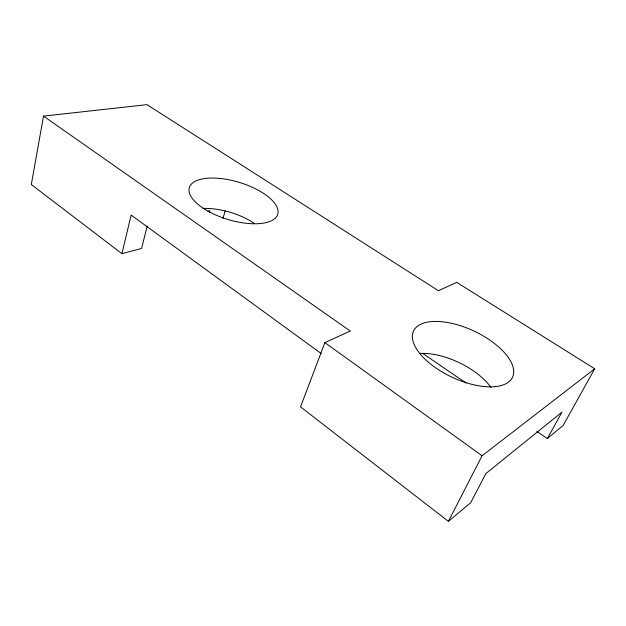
<?xml version="1.0" encoding="UTF-8"?>
<svg xmlns="http://www.w3.org/2000/svg" width="626" height="626" viewBox="0 0 626 626"><rect width="100%" height="100%" fill="white"/><g stroke="black" fill="none" stroke-linecap="round" stroke-linejoin="round"><path stroke-width="0.94" d="M536.92 431.439L547.39 438.591L563.204 425.359L594.7 368.784L456.722 282.357L438.411 290.73L146.977 104.652L43.515 116.115L31.3 184.537L121.913 253.663L141.578 248.452L147.22 225.916M121.913 253.663L131.155 215.07L321.154 353.534M209.366 212.566L209.89 210.727L207.988 211.189M223.005 218.349L225.164 210.978M43.515 116.115L350.263 331.021L324.894 342.618L300.519 406.877L448.396 521.348L470.658 502.741L485.893 473.577L561.976 412.104L547.39 438.591M448.396 521.348L482.083 455.759L594.7 368.784M422.605 353.338L466.08 383.042M324.894 342.618L482.083 455.759M419.498 353.455A53.531 26.738 25.6 0 1 491.042 387.478M202.871 208.435A45.362 20.408 16.6 0 1 254.148 223.31M420.382 354.199A54.65 25.556 25 0 0 508.077 382.447A54.65 25.556 25 0 0 460.603 325.778A54.65 25.556 25 0 0 420.382 354.199M204.303 208.92A46.183 19.398 16.8 0 0 277.31 215.438A46.183 19.398 16.8 0 0 219.077 178.363A46.183 19.398 16.8 0 0 204.303 208.92"/></g></svg>
